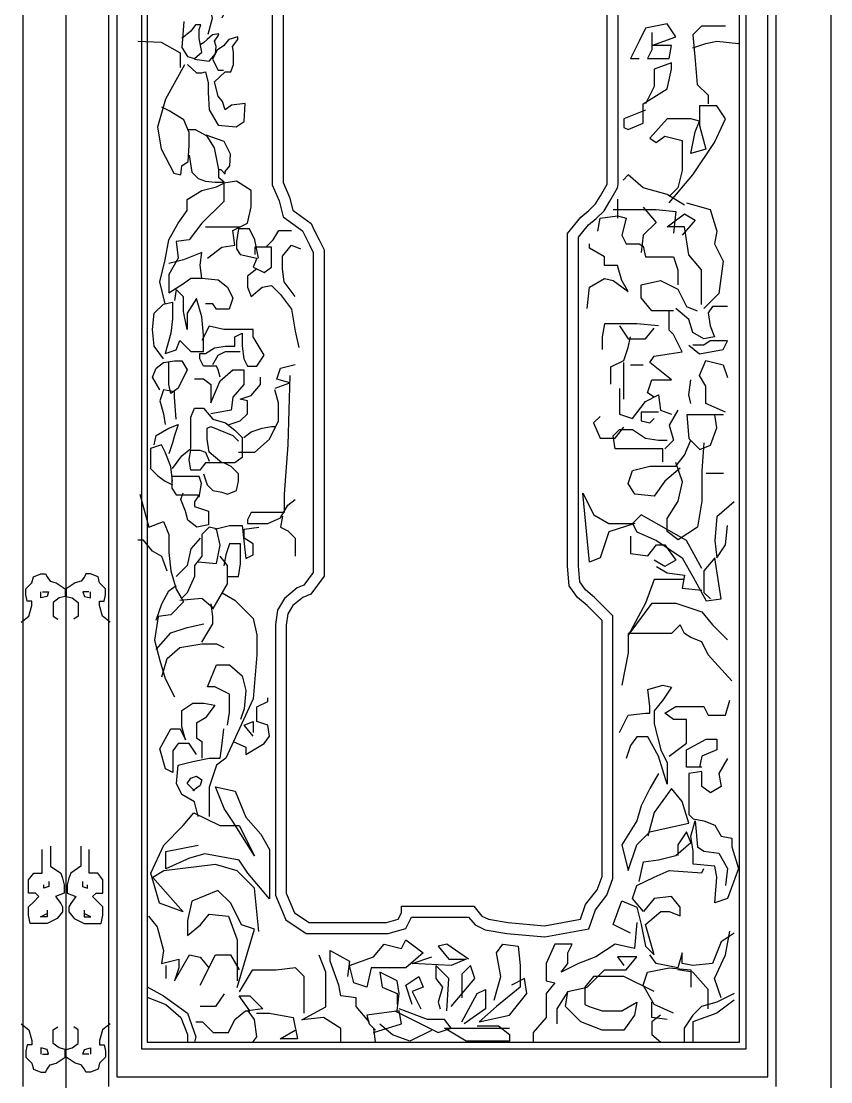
# Model space of a CAD drawing. Extents: x -66030 to 95157, y -13132 to 45879.
# Drawn here: x 43107 to 43578, y 40485 to 41102 of the extents above; entities that cross this region are included whole.
import ezdxf

# ---------------------------------------------------------------- set-up
doc = ezdxf.new("R2010")
doc.units = 0
doc.header["$LTSCALE"] = 100
doc.header["$MEASUREMENT"] = 0
doc.layers.add('3', color=11, linetype='CONTINUOUS')
doc.layers.add('7', color=105, linetype='CONTINUOUS')

msp = doc.modelspace()

# ---------------------------------------------------------------- linework, layer by layer
at = {"layer": '3'}
for p, q in [((43108.02, 41994.29), (43108.02, 40482.4)), ((43158.03, 41994.29), (43158.03, 40482.4)), ((43546.32, 40482.4), (43546.32, 41994.29)), ((43177.08, 41979.19), (43177.08, 40504.48)), ((43529.03, 40504.48), (43529.03, 41979.19)), ((43177.08, 40504.48), (43529.03, 40504.48))]:
    msp.add_line(p, q, dxfattribs=at)
for points in [[(43253.21, 41185.08), (43253.21, 41007.3), (43257.28, 40997.96), (43259.63, 40988.59), (43270.77, 40980.49), (43271.99, 40978.06), (43274.86, 40972.32), (43277.05, 40967.93), (43277.05, 40781.63), (43271.67, 40774.27), (43267.65, 40772.67), (43260.31, 40766.55), (43256.22, 40759.75), (43255.02, 40751.34), (43255.02, 40593.82), (43261.03, 40579.39), (43272.85, 40571.52), (43320.64, 40571.52), (43330.88, 40574.45), (43334.2, 40581.08), (43367.48, 40581.08), (43371.21, 40576.61), (43377.08, 40573.68), (43389.74, 40571.57), (43411.89, 40569.56), (43437.5, 40574.21), (43441.21, 40585.35), (43447.84, 40593.86), (43451.46, 40603.49), (43451.46, 40756.39), (43440.77, 40767.06), (43435.44, 40771.5), (43432.15, 40776.1), (43431.36, 40785.56), (43431.36, 40976.67), (43437.2, 40983.94), (43441.71, 40987.54), (43446.34, 40992.17), (43449.65, 40997.68), (43454.07, 41005.41), (43454.43, 41007.55), (43454.43, 41177.82)], [(43215.88, 41094.89), (43218.53, 41104.14), (43217.21, 41109.43), (43213.23, 41121.33), (43227.8, 41142.49), (43234.42, 41142.49), (43235.74, 41137.2), (43234.42, 41121.33), (43223.83, 41118.69), (43226.47, 41109.43), (43223.83, 41104.14)], [(43201.73, 41102.35), (43200.67, 41087.13), (43203.83, 41081.88), (43208.03, 41080.83), (43212.23, 41084.51), (43210.66, 41092.38), (43210.66, 41097.63), (43211.71, 41100.25), (43208.56, 41100.25), (43205.93, 41096.58), (43200.67, 41092.38)], [(43474.15, 41095.81), (43474.15, 41085.77), (43471.64, 41080.75), (43484.2, 41080.75), (43485.46, 41088.28), (43474.15, 41088.28), (43487.97, 41093.3), (43482.95, 41100.83), (43470.38, 41098.32), (43466.61, 41090.79), (43461.58, 41080.75), (43466.61, 41080.75)], [(43516.87, 41099.57), (43503.05, 41099.57), (43498.02, 41094.55), (43499.28, 41079.49), (43500.54, 41065.69), (43506.82, 41059.41), (43506.82, 41054.39)], [(43203.83, 41077.16), (43209.08, 41072.44), (43212.23, 41072.44), (43214.34, 41072.96), (43215.91, 41066.66), (43215.91, 41060.89), (43216.44, 41050.92), (43221.69, 41042), (43232.2, 41040.95), (43236.93, 41044.1), (43237.46, 41054.59), (43229.57, 41053.54), (43225.9, 41050.92), (43224.32, 41055.64), (43221.69, 41058.79), (43219.59, 41067.19), (43225.9, 41072.96), (43229.05, 41072.96), (43230.62, 41077.16), (43230.62, 41084.51), (43230.1, 41087.66), (43233.25, 41091.85), (43233.25, 41093.43), (43228, 41091.85), (43224.84, 41088.18), (43221.17, 41085.56), (43218.54, 41080.31), (43221.69, 41074.01), (43224.84, 41074.01)], [(43208.03, 41080.31), (43216.44, 41079.26), (43220.12, 41083.46), (43220.64, 41087.66), (43219.59, 41090.81), (43221.69, 41093.95), (43222.22, 41095), (43218.54, 41094.48), (43215.39, 41091.85), (43213.29, 41089.76), (43211.18, 41088.71)], [(43174.93, 41090.81), (43188.59, 41090.28), (43199.62, 41083.98), (43199.62, 41075.59)], [(43498.02, 41087.02), (43505.56, 41089.53), (43511.85, 41090.79), (43524.41, 41089.53)], [(43202.19, 41076.98), (43191.16, 41057.04), (43186.43, 41040.77), (43188.53, 41028.18), (43195.89, 41014.01), (43200.09, 41012.96), (43200.62, 41018.2), (43204.3, 41020.83), (43204.82, 41030.28), (43204.82, 41037.62), (43201.67, 41044.97), (43193.26, 41050.22), (43189.06, 41052.32)], [(43470.38, 41050.63), (43457.82, 41045.6), (43457.82, 41040.58), (43460.33, 41039.33), (43469.12, 41043.09), (43469.12, 41054.39), (43482.95, 41063.18), (43485.46, 41074.47), (43485.46, 41078.24), (43475.41, 41074.47), (43475.41, 41064.43), (43470.38, 41054.39)], [(43484.2, 40996.66), (43498.02, 41012.97), (43510.59, 41031.8), (43516.87, 41045.6), (43511.85, 41053.14), (43501.79, 41053.14), (43501.79, 41041.84), (43505.56, 41028.03), (43496.77, 41025.52), (43499.28, 41038.07), (43501.79, 41044.35), (43496.77, 41045.6), (43482.95, 41045.6), (43472.89, 41034.31), (43476.66, 41031.8), (43481.69, 41035.56), (43491.74, 41033.05), (43491.74, 41015.48), (43489.23, 41005.44), (43484.2, 41000.42)], [(43204.82, 41024.5), (43206.4, 41014.53), (43210.08, 41010.86), (43214.28, 41009.28), (43220.06, 41008.76), (43225.31, 41008.76), (43222.16, 41011.38), (43222.16, 41013.48), (43222.16, 41016.11), (43219.53, 41028.7), (43215.33, 41035.52), (43208.5, 41039.2), (43204.3, 41039.2)], [(43222.16, 41016.11), (43223.21, 41016.11), (43225.84, 41013.48), (43225.84, 41015.06), (43228.47, 41018.2), (43228.99, 41025.03), (43225.31, 41032.37), (43214.8, 41036.05)], [(43190.97, 40938.05), (43187.78, 40950.8), (43190.97, 40963.56), (43193.1, 40975.25), (43198.42, 40984.82), (43203.74, 40992.26), (43203.74, 40998.63), (43212.25, 41003.95), (43220.77, 41006.08), (43225.02, 41008.2), (43225.02, 40997.57), (43212.25, 40984.82), (43204.8, 40975.25), (43197.35, 40974.19), (43198.42, 40964.62), (43193.1, 40955.05), (43193.1, 40944.42), (43201.61, 40949.74), (43205.87, 40952.93), (43212.25, 40952.93), (43211.19, 40960.37), (43212.25, 40967.81), (43201.61, 40963.56), (43193.1, 40961.43)], [(43215.45, 40964.62), (43223.96, 40971), (43231.41, 40972.06), (43230.35, 40980.56), (43238.86, 40984.82), (43240.99, 40994.38), (43240.99, 41003.95), (43232.47, 41009.26), (43225.02, 41008.2)], [(43493, 40995.4), (43482.95, 41001.68), (43469.12, 41005.44), (43460.33, 41012.97), (43457.33, 41009.97)], [(43454.05, 40998.86), (43454.05, 40996.66), (43454.05, 40987.87)], [(43494.25, 40996.66), (43508.08, 40992.89), (43511.85, 40980.34), (43510.59, 40972.81), (43515.62, 40962.77), (43513.1, 40943.95), (43504.31, 40935.16)], [(43442.74, 40980.34), (43443.99, 40987.87), (43454.05, 40989.13), (43459.07, 40987.87), (43456.56, 40977.83), (43459.07, 40972.81), (43466.61, 40972.81), (43469.12, 40971.56), (43470.38, 40965.28), (43479.18, 40965.28), (43486.72, 40965.28), (43489.23, 40957.75), (43489.23, 40948.97)], [(43451.53, 40992.89), (43476.66, 40992.89), (43487.97, 40991.64), (43486.72, 40979.09)], [(43469.12, 40994.15), (43476.66, 40985.36), (43469.12, 40977.83), (43467.87, 40967.79)], [(43503.05, 40937.67), (43503.05, 40957.75), (43495.51, 40966.54), (43493, 40982.85), (43482.95, 40982.85), (43493, 40990.38), (43499.28, 40986.62), (43491.74, 40977.83)], [(43214.38, 40982.69), (43229.28, 40982.69), (43234.6, 40982.69)], [(43245.24, 40964.62), (43243.12, 40975.25), (43239.92, 40981.63), (43233.54, 40981.63), (43232.47, 40974.19), (43232.47, 40969.93), (43234.6, 40966.75), (43244.18, 40964.62), (43242.05, 40959.3), (43248.44, 40956.12), (43252.69, 40959.3), (43252.69, 40971), (43243.12, 40971), (43243.12, 40966.75)], [(43249.5, 40971), (43253.76, 40975.25), (43256.95, 40980.56), (43264.4, 40980.56)], [(43266.53, 40942.3), (43260.14, 40950.8), (43259.08, 40958.24), (43259.08, 40965.68), (43264.4, 40972.06), (43269.72, 40969.93)], [(43436.45, 40935.16), (43437.71, 40947.71), (43446.51, 40952.73), (43451.53, 40951.48), (43460.33, 40945.2), (43456.56, 40951.48), (43454.05, 40960.26), (43446.51, 40960.26), (43446.51, 40965.28), (43437.71, 40970.3), (43437.71, 40972.81)], [(43244.18, 40958.24), (43238.86, 40953.99), (43238.86, 40947.61), (43240.99, 40942.3), (43247.37, 40947.61), (43252.69, 40948.68), (43258.02, 40943.36), (43264.4, 40934.86), (43266.53, 40922.1), (43268.66, 40912.53)], [(43212.25, 40952.93), (43221.83, 40951.86), (43227.15, 40947.61), (43230.35, 40941.23), (43228.22, 40934.86), (43220.77, 40934.86), (43218.64, 40938.05), (43214.38, 40938.05)], [(43486.72, 40933.91), (43474.15, 40933.91), (43467.87, 40941.44), (43467.87, 40948.97), (43479.18, 40951.48), (43489.23, 40946.46), (43494.25, 40936.42), (43500.54, 40933.91)], [(43189.89, 40905.93), (43184.56, 40913.37), (43183.5, 40922.94), (43184.56, 40932.51), (43189.89, 40937.82), (43195.21, 40938.88), (43195.21, 40929.32), (43194.14, 40920.81), (43190.95, 40909.12), (43197.33, 40911.25), (43199.46, 40916.56), (43205.85, 40910.18), (43213.3, 40910.18), (43213.3, 40919.75), (43212.23, 40930.38), (43209.04, 40941.01), (43203.72, 40932.51), (43203.72, 40922.94), (43201.59, 40933.57), (43201.59, 40942.07), (43197.33, 40946.32), (43196.27, 40939.95)], [(43475.41, 40883.7), (43471.64, 40886.21), (43474.15, 40893.75), (43485.46, 40893.75), (43472.89, 40903.79), (43475.41, 40907.55), (43484.2, 40908.81), (43491.74, 40910.06), (43486.72, 40920.1), (43484.2, 40922.61), (43484.2, 40933.91)], [(43518.13, 40936.42), (43509.33, 40936.42), (43506.82, 40932.65), (43508.08, 40925.12), (43510.59, 40918.85), (43504.31, 40917.59), (43498.02, 40921.36), (43495.51, 40928.89), (43487.97, 40935.16)], [(43222.88, 40895.3), (43221.81, 40899.55), (43220.75, 40901.68), (43213.3, 40901.68), (43211.17, 40905.93), (43211.17, 40909.12), (43214.36, 40909.12), (43219.68, 40912.31), (43226.07, 40913.37), (43231.39, 40913.37), (43231.39, 40918.69), (43235.65, 40920.81), (43235.65, 40916.56), (43235.65, 40913.37), (43236.71, 40905.93), (43238.84, 40901.68), (43244.16, 40901.68), (43248.42, 40908.06), (43242.03, 40918.69), (43242.03, 40922.94), (43234.58, 40922.94), (43225, 40922.94), (43216.49, 40925.06), (43212.23, 40916.56)], [(43477.92, 40925.12), (43465.35, 40926.38), (43446.51, 40926.38), (43445.25, 40918.85), (43445.25, 40911.32)], [(43455.3, 40925.12), (43460.33, 40917.59), (43470.38, 40917.59), (43475.41, 40923.87)], [(43450.28, 40891.23), (43450.28, 40901.28), (43457.82, 40905.04), (43460.33, 40912.57), (43461.58, 40918.85)], [(43495.51, 40913.83), (43501.79, 40908.81), (43515.62, 40911.32), (43518.13, 40916.34), (43508.08, 40916.34), (43504.31, 40913.83), (43498.02, 40913.83)], [(43218.62, 40902.74), (43221.81, 40908.06), (43226.07, 40910.18), (43234.58, 40910.18)], [(43187.76, 40887.86), (43183.5, 40895.3), (43185.63, 40900.62), (43189.89, 40903.81), (43196.27, 40904.87), (43200.53, 40904.87), (43203.72, 40899.55), (43198.4, 40888.92), (43194.14, 40885.73), (43193.08, 40891.05), (43193.08, 40899.55), (43193.08, 40903.81)], [(43254.86, 40888.85), (43263.37, 40892.04), (43255.92, 40894.16), (43258.05, 40900.54), (43266.56, 40902.67)], [(43457.82, 40882.45), (43457.82, 40895), (43457.82, 40903.79)], [(43461.58, 40902.53), (43469.12, 40902.53)], [(43516.87, 40874.92), (43505.56, 40879.94), (43505.56, 40889.98), (43501.79, 40896.26), (43505.56, 40905.04), (43515.62, 40902.53), (43518.13, 40895)], [(43207.98, 40894.24), (43213.3, 40894.24), (43217.56, 40891.05), (43217.56, 40880.42), (43222.88, 40893.18), (43230.33, 40899.55), (43236.71, 40899.55), (43236.71, 40891.05), (43230.33, 40883.61), (43229.26, 40876.17), (43217.56, 40874.04)], [(43263.37, 40896.29), (43262.31, 40855.89), (43260.18, 40827.19), (43260.18, 40816.56), (43252.73, 40816.56), (43241.02, 40816.56), (43238.89, 40812.31), (43238.89, 40810.19), (43250.6, 40810.19), (43258.05, 40813.38), (43262.31, 40820.82), (43266.56, 40824.01)], [(43228.2, 40867.66), (43234.58, 40869.79), (43238.84, 40874.04), (43238.84, 40881.48), (43234.58, 40882.55), (43240.97, 40884.67), (43246.29, 40891.05), (43246.29, 40895.3)], [(43496.77, 40879.94), (43495.51, 40884.96), (43496.77, 40893.75)], [(43197.33, 40870.85), (43196.27, 40883.61), (43196.27, 40886.8), (43189.89, 40887.86), (43187.76, 40881.48), (43189.89, 40874.04), (43190.95, 40867.66)], [(43233.52, 40851.72), (43243.1, 40851.72), (43251.61, 40859.16), (43256.93, 40869.79), (43256.93, 40880.42), (43254.8, 40887.86)], [(43455.3, 40888.72), (43455.3, 40873.66), (43462.84, 40871.15), (43470.38, 40881.19), (43477.92, 40884.96), (43479.18, 40876.17), (43485.46, 40873.66)], [(43195.21, 40842.15), (43200.53, 40849.59), (43205.85, 40853.85), (43205.85, 40864.48), (43205.85, 40871.92), (43207.98, 40877.23), (43213.3, 40877.23), (43218.62, 40870.85), (43226.07, 40868.73), (43231.39, 40864.48), (43235.65, 40860.22), (43235.65, 40848.53), (43231.39, 40845.34), (43223.94, 40845.34), (43216.49, 40851.72), (43215.43, 40859.16), (43215.43, 40865.54), (43217.56, 40866.6), (43230.33, 40861.29), (43233.52, 40858.1)], [(43443.99, 40872.41), (43440.22, 40868.64), (43443.99, 40859.86), (43452.79, 40859.86), (43457.82, 40866.13)], [(43477.92, 40874.92), (43467.87, 40874.92), (43467.87, 40869.9), (43472.89, 40868.64), (43475.41, 40871.15)], [(43489.23, 40876.17), (43484.2, 40867.39), (43486.72, 40858.6), (43481.69, 40853.58)], [(43515.73, 40873.33), (43494.37, 40873.33), (43495.62, 40859.53), (43501.91, 40853.25), (43508.19, 40855.76), (43511.96, 40865.8), (43510.7, 40873.33)], [(43184.56, 40855.97), (43185.63, 40861.29), (43193.08, 40865.54), (43198.4, 40867.66), (43196.27, 40861.29), (43195.21, 40857.03), (43193.08, 40850.66)], [(43236.71, 40860.22), (43240.97, 40863.41), (43247.35, 40865.54), (43252.68, 40866.6), (43254.8, 40866.6)], [(43480.43, 40846.05), (43480.43, 40853.58), (43464.1, 40853.58), (43452.79, 40853.58), (43451.53, 40861.11), (43455.3, 40864.88), (43462.84, 40864.88), (43470.38, 40859.86), (43477.92, 40858.6), (43482.95, 40858.6)], [(43195.21, 40834.71), (43194.14, 40843.22), (43190.95, 40851.72), (43188.82, 40855.97), (43182.44, 40853.85), (43182.44, 40847.47), (43182.44, 40842.15), (43186.69, 40837.9), (43190.95, 40834.71), (43195.21, 40832.59)], [(43213.3, 40838.96), (43215.43, 40832.59), (43218.62, 40829.4), (43223.94, 40828.33), (43227.13, 40827.27), (43232.45, 40829.4), (43233.52, 40834.71), (43233.52, 40838.96), (43229.26, 40843.22), (43225, 40845.34), (43214.36, 40845.34), (43211.17, 40841.09), (43205.85, 40841.09), (43204.78, 40847.47), (43205.85, 40852.78), (43211.17, 40852.78), (43214.36, 40851.72), (43216.49, 40846.4)], [(43490.49, 40842.29), (43481.69, 40834.76), (43475.41, 40825.97), (43464.1, 40827.23), (43460.33, 40833.5), (43462.84, 40841.03), (43472.89, 40843.54), (43487.97, 40843.54), (43493, 40849.82), (43496.77, 40858.6)], [(43504.42, 40857.02), (43503.16, 40840.7), (43503.16, 40823.13), (43500.65, 40808.07), (43489.34, 40800.54), (43483.06, 40805.56), (43483.06, 40813.09), (43489.34, 40823.13), (43491.85, 40834.43), (43488.08, 40845.72)], [(43210.73, 40825.39), (43212.06, 40833.4), (43210.73, 40837.41), (43200.03, 40837.41), (43194.69, 40837.41), (43194.69, 40830.73), (43197.36, 40826.73), (43201.37, 40826.73), (43210.73, 40826.73), (43208.05, 40822.72), (43208.05, 40820.05), (43216.07, 40817.38), (43216.07, 40813.38), (43216.07, 40809.37), (43209.39, 40808.04), (43204.04, 40812.04), (43202.71, 40817.38), (43200.03, 40824.06), (43201.37, 40828.06)], [(43505.68, 40839.45), (43515.73, 40839.45)], [(43176.1, 40827.19), (43181.42, 40808.06), (43189.94, 40811.25), (43193.13, 40803.81), (43193.13, 40793.18), (43194.19, 40782.55), (43197.39, 40771.92), (43201.64, 40764.48), (43194.19, 40757.04), (43186.74, 40755.98), (43184.62, 40742.16), (43187.81, 40730.46), (43191, 40719.83), (43196.32, 40709.2)], [(43464.14, 40810.22), (43449.06, 40805.2), (43444.04, 40790.14), (43437.75, 40787.63), (43433.98, 40827.79), (43440.27, 40815.24), (43449.06, 40810.22), (43462.89, 40810.22)], [(43521.94, 40822.77), (43511.89, 40813.98), (43510.63, 40800.18), (43511.89, 40790.14), (43516.92, 40797.67), (43518.17, 40808.96)], [(43259.11, 40814.44), (43258.05, 40808.06), (43262.31, 40805.94), (43266.56, 40801.68), (43266.56, 40795.31), (43266.56, 40791.05)], [(43503.09, 40783.86), (43494.3, 40800.18), (43467.91, 40815.24), (43462.89, 40810.22), (43465.4, 40805.2), (43476.71, 40800.18), (43491.79, 40790.14), (43498.07, 40778.84), (43505.61, 40765.04), (43514.4, 40766.29), (43513.15, 40775.08), (43510.63, 40790.14), (43504.35, 40782.61), (43504.35, 40770.06), (43508.12, 40766.29)], [(43210.16, 40787.86), (43220.8, 40786.8), (43222.93, 40797.43), (43220.8, 40807), (43216.54, 40808.06), (43212.29, 40803.81), (43212.29, 40795.31), (43212.29, 40791.05), (43208.03, 40785.74), (43208.03, 40779.36), (43203.77, 40769.79), (43200.58, 40766.61)], [(43219.78, 40806.84), (43228.29, 40808.96), (43235.74, 40808.96), (43236.81, 40798.33), (43237.87, 40789.83), (43242.13, 40791.95), (43242.13, 40798.33), (43236.81, 40801.52), (43236.81, 40806.84), (43245.32, 40807.9)], [(43192.11, 40782.39), (43188.91, 40790.89), (43183.59, 40794.08), (43178.27, 40800.46), (43175.08, 40800.46)], [(43211.22, 40801.68), (43205.9, 40795.31), (43203.77, 40785.74), (43197.39, 40779.36)], [(43227.23, 40779.2), (43233.61, 40779.2), (43234.68, 40786.64), (43234.68, 40794.08), (43234.68, 40798.33), (43228.29, 40798.33), (43226.16, 40791.95), (43225.1, 40785.58)], [(43461.63, 40802.69), (43461.63, 40792.65), (43471.68, 40791.39), (43476.71, 40797.67), (43481.73, 40797.67), (43488.02, 40788.88), (43481.73, 40785.12), (43475.45, 40788.88)], [(43218.67, 40760.23), (43227.19, 40775.11), (43227.19, 40785.74), (43222.93, 40791.05)], [(43476.71, 40785.12), (43482.99, 40781.35), (43493.04, 40780.1), (43491.79, 40772.57), (43503.09, 40771.31)], [(43107.15, 40752.66), (43111.57, 40756.19), (43113.33, 40762.37), (43113.33, 40765.02), (43110.68, 40765.02), (43109.8, 40768.55), (43109.8, 40772.08), (43113.33, 40775.61), (43114.22, 40779.14), (43118.64, 40780.91), (43121.29, 40780.91), (43122.17, 40779.14), (43123.94, 40776.49), (43127.48, 40775.61), (43132.78, 40772.08), (43132.78, 40767.67), (43129.24, 40766.78), (43125.71, 40764.13), (43125.71, 40761.49), (43125.71, 40756.19), (43128.36, 40754.42)], [(43158.9, 40752.66), (43154.48, 40756.19), (43152.72, 40762.37), (43152.72, 40765.02), (43155.37, 40765.02), (43156.25, 40768.55), (43156.25, 40772.08), (43152.72, 40775.61), (43151.83, 40779.14), (43147.41, 40780.91), (43144.76, 40780.91), (43143.88, 40779.14), (43142.11, 40776.49), (43138.57, 40775.61), (43133.27, 40772.08), (43133.27, 40767.67), (43136.81, 40766.78), (43140.34, 40764.13), (43140.34, 40761.49), (43140.34, 40756.19), (43137.69, 40754.42)], [(43185.68, 40753.85), (43188.87, 40763.42), (43193.13, 40770.86), (43197.39, 40774.05)], [(43493.04, 40777.59), (43484.25, 40777.59), (43475.45, 40777.59), (43470.42, 40763.78), (43460.37, 40744.96), (43474.19, 40763.78), (43488.02, 40763.78), (43503.09, 40758.76), (43509.38, 40751.23), (43518.17, 40742.45)], [(43119.52, 40770.31), (43123.06, 40770.31), (43122.17, 40767.67), (43118.64, 40766.78), (43118.64, 40770.31)], [(43146.53, 40770.31), (43142.99, 40770.31), (43143.88, 40767.67), (43147.41, 40766.78), (43147.41, 40770.31)], [(43199.52, 40765.54), (43212.29, 40766.61), (43218.67, 40761.29)], [(43223.99, 40769.79), (43231.44, 40765.54), (43242.08, 40754.91), (43244.21, 40745.35), (43244.21, 40733.65), (43242.08, 40708.14), (43226.14, 40673.66), (43220.82, 40669.41), (43216.56, 40656.65), (43216.56, 40647.09), (43216.56, 40639.64)], [(43212.29, 40741.09), (43218.67, 40751.72), (43218.67, 40755.98), (43217.61, 40763.42)], [(43185.68, 40736.84), (43194.19, 40746.41), (43203.77, 40749.6), (43213.35, 40751.72)], [(43520.69, 40718.6), (43506.86, 40733.66), (43503.09, 40741.19), (43496.81, 40743.7), (43493.04, 40746.21), (43490.53, 40751.23), (43485.5, 40746.21), (43477.96, 40746.21), (43460.37, 40746.21), (43460.37, 40734.92), (43456.6, 40716.09)], [(43188.87, 40720.9), (43192.07, 40731.53), (43199.52, 40737.9), (43212.29, 40740.03), (43220.8, 40740.03), (43225.06, 40737.9)], [(43227.21, 40692.79), (43228.27, 40700.23), (43228.27, 40710.86), (43219.76, 40715.12), (43215.5, 40715.12), (43220.82, 40727.87), (43228.27, 40727.87), (43235.72, 40721.49), (43237.85, 40712.99), (43236.78, 40702.36), (43234.66, 40695.98)], [(43455.35, 40688.48), (43460.37, 40698.52), (43470.42, 40699.77), (43472.94, 40699.77), (43472.94, 40703.54), (43471.68, 40713.58), (43480.48, 40716.09), (43485.5, 40714.84), (43480.48, 40707.31), (43475.45, 40701.03), (43475.45, 40693.5), (43479.22, 40678.44), (43482.99, 40670.91), (43482.99, 40658.36), (43477.96, 40674.67), (43471.68, 40685.97), (43465.4, 40685.97), (43461.63, 40680.95), (43459.12, 40673.42)], [(43209.11, 40675.79), (43204.86, 40682.16), (43198.47, 40682.16), (43195.28, 40677.91), (43195.28, 40671.53), (43195.28, 40665.16), (43191.02, 40667.28), (43187.83, 40678.97), (43194.21, 40690.67), (43199.54, 40690.67), (43202.73, 40684.29), (43200.6, 40691.73), (43200.6, 40701.3), (43206.99, 40705.55), (43213.37, 40705.55), (43219.76, 40704.49), (43214.44, 40697.05), (43209.11, 40693.86), (43209.11, 40685.35), (43212.31, 40683.23), (43212.31, 40673.66)], [(43230.4, 40683.23), (43237.85, 40680.04), (43237.85, 40675.79), (43248.49, 40682.16), (43251.68, 40686.42), (43250.62, 40692.79), (43244.23, 40694.92), (43244.23, 40703.42), (43250.62, 40706.61), (43250.62, 40708.74)], [(43484.25, 40674.67), (43494.3, 40682.2), (43494.3, 40690.99), (43494.3, 40696.01), (43486.76, 40696.01), (43481.73, 40699.77), (43488.02, 40703.54), (43498.07, 40703.54), (43504.35, 40703.54), (43506.86, 40698.52), (43516.92, 40698.52), (43519.43, 40707.31)], [(43242.11, 40686.42), (43236.78, 40692.79), (43242.11, 40694.92), (43242.11, 40688.54)], [(43210.18, 40639.64), (43208.05, 40648.15), (43200.6, 40652.4), (43197.41, 40658.78), (43198.47, 40669.41), (43206.99, 40671.53), (43216.56, 40673.66), (43222.95, 40673.66), (43224.01, 40682.16), (43225.08, 40690.67)], [(43503.09, 40668.4), (43494.3, 40668.4), (43494.3, 40678.44), (43505.61, 40684.71), (43511.89, 40684.71), (43511.89, 40678.44), (43503.09, 40674.67), (43501.84, 40668.4)], [(43518.17, 40673.42), (43513.15, 40664.63), (43514.4, 40657.1), (43508.12, 40653.34), (43503.09, 40657.1), (43503.09, 40665.89), (43495.55, 40664.63), (43495.55, 40654.59), (43495.55, 40640.79), (43498.07, 40638.28), (43504.35, 40637.02), (43510.63, 40634.51), (43514.4, 40628.24), (43520.69, 40626.98), (43520.69, 40621.96), (43524.46, 40609.41), (43518.17, 40591.84), (43510.63, 40589.33), (43511.89, 40604.39), (43510.63, 40610.67), (43498.07, 40611.92), (43498.07, 40619.45), (43496.81, 40628.24), (43499.32, 40637.02), (43500.58, 40621.96), (43504.35, 40619.45), (43513.15, 40618.2), (43518.17, 40609.41), (43516.92, 40599.37)], [(43208.05, 40654.53), (43203.79, 40658.78), (43205.92, 40661.97), (43209.11, 40663.03), (43212.31, 40660.9), (43211.24, 40657.72), (43206.99, 40654.53)], [(43477.96, 40664.63), (43472.94, 40655.85), (43467.91, 40645.81), (43465.4, 40637.02), (43456.6, 40623.22), (43460.37, 40608.16), (43465.4, 40623.22), (43472.94, 40630.75), (43484.25, 40633.26), (43495.55, 40635.77), (43491.79, 40648.32), (43485.5, 40655.85), (43475.45, 40642.04), (43471.68, 40628.24)], [(43245.36, 40572.79), (43242.85, 40597.89), (43232.8, 40607.93), (43220.23, 40611.7), (43190.07, 40607.93), (43183.79, 40604.17), (43201.38, 40584.09), (43187.56, 40589.11), (43182.54, 40606.68), (43190.07, 40622.99), (43201.38, 40634.29), (43207.67, 40641.82), (43222.74, 40634.29), (43234.05, 40634.29), (43242.85, 40616.72), (43230.28, 40636.8), (43225.26, 40644.33), (43220.23, 40656.88), (43231.54, 40654.37), (43237.82, 40639.31), (43246.62, 40629.27), (43251.64, 40620.48), (43251.64, 40596.64), (43251.64, 40591.62), (43239.08, 40606.68), (43234.05, 40614.21), (43213.95, 40617.97), (43205.15, 40615.46), (43191.33, 40609.19), (43191.33, 40619.23), (43210.18, 40622.99)], [(43466.65, 40601.88), (43469.17, 40613.18), (43477.96, 40614.43), (43488.02, 40616.94), (43496.81, 40624.47), (43494.3, 40630.75), (43489.27, 40623.22), (43489.27, 40616.94)], [(43124.22, 40622.4), (43124.22, 40610.63), (43130.11, 40606.71), (43131.1, 40603.76), (43132.08, 40599.84), (43132.08, 40594.94), (43127.17, 40592.97), (43130.11, 40589.05), (43131.1, 40587.09), (43131.1, 40584.15), (43128.15, 40580.22), (43122.26, 40577.28), (43119.31, 40577.28), (43116.36, 40577.28), (43112.44, 40577.28), (43111.45, 40582.18), (43111.45, 40587.09), (43114.4, 40590.03), (43117.35, 40592.97), (43115.38, 40594.94), (43111.45, 40594.94), (43111.45, 40602.78), (43114.4, 40606.71), (43119.31, 40606.71), (43119.31, 40615.54), (43119.31, 40620.44)], [(43141.83, 40622.4), (43141.83, 40610.63), (43135.94, 40606.71), (43134.95, 40603.76), (43133.97, 40599.84), (43133.97, 40594.94), (43138.88, 40592.97), (43135.94, 40589.05), (43134.95, 40587.09), (43134.95, 40584.15), (43137.9, 40580.22), (43143.79, 40577.28), (43146.74, 40577.28), (43149.69, 40577.28), (43153.61, 40577.28), (43154.6, 40582.18), (43154.6, 40587.09), (43151.65, 40590.03), (43148.7, 40592.97), (43150.67, 40594.94), (43154.6, 40594.94), (43154.6, 40602.78), (43151.65, 40606.71), (43146.74, 40606.71), (43146.74, 40615.54), (43146.74, 40620.44)], [(43461.63, 40571.76), (43451.58, 40576.78), (43456.6, 40590.59), (43465.4, 40586.82), (43467.91, 40576.78), (43470.42, 40564.23), (43475.45, 40559.21), (43470.42, 40576.78), (43479.22, 40584.31), (43484.25, 40584.31), (43490.53, 40581.8), (43490.53, 40586.82), (43485.5, 40593.1), (43475.45, 40591.84), (43469.17, 40584.31), (43462.89, 40591.84), (43465.4, 40599.37), (43475.45, 40604.39), (43484.25, 40608.16), (43503.09, 40606.9), (43504.35, 40609.41)], [(43123.24, 40601.8), (43123.24, 40598.86), (43120.29, 40597.88), (43120.29, 40599.84)], [(43142.81, 40601.8), (43142.81, 40598.86), (43145.76, 40597.88), (43145.76, 40599.84)], [(43232.8, 40540.16), (43242.85, 40574.05), (43235.31, 40576.56), (43229.03, 40589.11), (43221.49, 40596.64), (43206.41, 40590.36), (43203.9, 40579.07), (43203.9, 40570.28), (43211.44, 40576.56), (43216.46, 40582.83), (43227.77, 40581.58), (43232.8, 40567.77), (43232.8, 40560.24), (43232.8, 40543.93)], [(43122.26, 40585.13), (43122.26, 40581.2), (43118.33, 40581.2), (43122.26, 40583.17)], [(43143.79, 40585.13), (43143.79, 40581.2), (43147.72, 40581.2), (43143.79, 40583.17)], [(43181.19, 40581.69), (43186.22, 40575.42), (43189.99, 40561.61), (43188.73, 40554.08), (43198.79, 40556.59), (43198.79, 40551.57), (43196.27, 40544.04), (43205.07, 40559.1), (43211.35, 40557.85), (43216.38, 40551.57), (43211.35, 40541.53), (43220.15, 40559.1), (43228.94, 40559.1), (43233.97, 40550.32)], [(43465.34, 40577.94), (43464.08, 40562.88), (43452.77, 40565.39), (43441.46, 40557.86), (43431.41, 40554.09), (43421.36, 40549.07), (43425.13, 40554.09), (43425.13, 40560.37), (43427.64, 40565.39), (43417.59, 40565.39), (43412.56, 40554.09), (43412.56, 40544.05), (43417.59, 40542.8), (43412.56, 40536.52), (43412.56, 40522.72), (43405.02, 40513.93), (43405.02, 40508.31)], [(43521.88, 40571.66), (43514.34, 40566.64), (43509.32, 40554.09), (43498.01, 40552.84), (43491.72, 40554.09), (43491.72, 40560.37), (43489.21, 40551.58), (43476.65, 40554.09), (43472.88, 40559.11)], [(43514.34, 40534.01), (43510.57, 40545.31), (43516.85, 40559.11), (43519.37, 40572.92)], [(43367.33, 40556.6), (43354.76, 40565.39), (43349.74, 40564.13), (43356.02, 40556.6), (43366.07, 40556.6), (43357.28, 40552.84), (43334.66, 40554.09), (43345.97, 40557.86)], [(43382.41, 40532.76), (43386.18, 40546.56), (43383.66, 40560.37), (43387.43, 40565.39), (43396.23, 40564.13), (43397.48, 40552.84), (43397.48, 40540.29), (43383.66, 40528.99), (43373.61, 40520.21), (43391.2, 40523.97), (43401.25, 40536.52), (43400, 40545.31), (43392.46, 40541.54)], [(43293.11, 40508.31), (43293.11, 40516.32), (43283.06, 40522.59), (43270.49, 40521.34), (43284.31, 40528.87), (43284.31, 40548.95), (43280.54, 40558.99)], [(43309.53, 40520.21), (43301.99, 40528.99), (43301.99, 40534.01), (43293.19, 40535.27), (43291.94, 40541.54), (43286.91, 40555.35), (43286.91, 40561.62), (43298.22, 40555.35), (43296.96, 40546.56)], [(43475.39, 40537.78), (43457.8, 40546.56), (43440.21, 40546.56), (43435.18, 40540.29), (43435.18, 40530.25), (43437.69, 40528.99), (43445.23, 40526.48), (43456.54, 40526.48), (43465.34, 40531.5), (43464.08, 40523.97), (43457.8, 40515.19), (43445.23, 40515.19), (43432.67, 40520.21), (43423.87, 40528.99), (43425.13, 40537.78), (43436.44, 40540.29), (43446.49, 40550.33), (43459.05, 40550.33), (43465.34, 40557.86), (43454.03, 40557.86), (43457.8, 40552.84)], [(43191.25, 40552.83), (43191.25, 40545.3)], [(43271.75, 40525.1), (43271.75, 40546.44), (43266.72, 40551.46), (43255.41, 40550.2), (43241.59, 40550.2), (43234.05, 40537.65)], [(43354.76, 40526.48), (43356.02, 40545.31), (43348.48, 40552.84), (43348.48, 40545.31), (43352.25, 40540.29), (43349.74, 40531.5), (43350.99, 40527.74)], [(43357.28, 40528.99), (43371.1, 40545.31), (43368.58, 40552.84), (43363.56, 40547.82), (43363.56, 40534.01)], [(43486.7, 40525.23), (43475.39, 40530.25), (43469.11, 40541.54), (43471.62, 40549.07), (43484.18, 40551.58), (43496.75, 40550.33), (43496.75, 40540.29)], [(43506.8, 40527.74), (43506.8, 40539.03), (43498.01, 40549.07), (43489.21, 40550.33)], [(43325.86, 40526.48), (43327.12, 40536.52), (43325.86, 40544.05), (43315.81, 40549.07), (43317.07, 40540.29), (43325.86, 40536.52), (43325.86, 40530.25)], [(43334.66, 40530.25), (43330.89, 40541.54), (43338.43, 40546.56), (43340.94, 40540.29), (43334.66, 40537.78), (43339.68, 40527.74)], [(43180.43, 40540.56), (43189.99, 40535.26), (43203.81, 40525.22), (43208.84, 40511.41), (43207.95, 40508.31)], [(43363.56, 40520.21), (43372.35, 40536.52), (43377.38, 40539.03), (43377.38, 40527.74), (43364.81, 40518.95)], [(43180.43, 40534.56), (43191.25, 40530.24), (43200.04, 40522.71), (43203.81, 40512.67), (43203.81, 40508.31)], [(43208.84, 40520.2), (43212.61, 40520.2), (43218.89, 40513.92), (43227.69, 40513.92), (43231.46, 40521.45), (43237.74, 40526.47), (43240.25, 40526.47), (43233.97, 40535.26), (43240.25, 40535.26), (43247.79, 40527.73), (43238.99, 40526.47), (43242.76, 40521.45), (43244.02, 40511.41), (43241.69, 40508.31)], [(43225.17, 40536.51), (43220.15, 40528.98), (43211.35, 40528.98)], [(43425.13, 40537.78), (43418.85, 40527.74), (43418.85, 40518.95)], [(43521.88, 40536.52), (43511.83, 40531.5), (43503.03, 40528.99), (43498.01, 40523.97), (43492.98, 40516.44), (43492.98, 40508.31)], [(43521.88, 40532.76), (43511.83, 40525.23), (43498.01, 40520.21), (43498.01, 40510.17), (43498.01, 40508.31)], [(43312.04, 40513.93), (43328.38, 40518.95), (43327.12, 40526.48), (43308.27, 40523.97), (43309.53, 40518.95), (43313.3, 40515.19)], [(43324.61, 40526.48), (43349.74, 40513.93), (43357.28, 40516.44), (43353.51, 40521.46), (43343.45, 40521.46), (43327.12, 40527.74)], [(43482.93, 40521.46), (43474.13, 40522.72), (43474.13, 40531.5)], [(43244.02, 40525.22), (43251.56, 40525.22), (43265.38, 40522.71), (43267.9, 40510.16), (43257.84, 40510.16), (43266.64, 40515.18)], [(43479.16, 40523.97), (43474.13, 40520.21), (43474.13, 40512.68), (43479.38, 40508.31)], [(43107.15, 40519.03), (43111.57, 40515.5), (43113.33, 40509.32), (43113.33, 40506.67), (43110.68, 40506.67), (43109.8, 40503.14), (43109.8, 40499.61), (43113.33, 40496.07), (43114.22, 40492.54), (43118.64, 40490.78), (43121.29, 40490.78), (43122.17, 40492.54), (43123.94, 40495.19), (43127.48, 40496.07), (43132.78, 40499.61), (43132.78, 40504.02), (43129.24, 40504.9), (43125.71, 40507.55), (43125.71, 40510.2), (43125.71, 40515.5), (43128.36, 40517.26)], [(43158.9, 40519.03), (43154.48, 40515.5), (43152.72, 40509.32), (43152.72, 40506.67), (43155.37, 40506.67), (43156.25, 40503.14), (43156.25, 40499.61), (43152.72, 40496.07), (43151.83, 40492.54), (43147.41, 40490.78), (43144.76, 40490.78), (43143.88, 40492.54), (43142.11, 40495.19), (43138.57, 40496.07), (43133.27, 40499.61), (43133.27, 40504.02), (43136.81, 40504.9), (43140.34, 40507.55), (43140.34, 40510.2), (43140.34, 40515.5), (43137.69, 40517.26)], [(43312.04, 40516.44), (43313.06, 40508.31)], [(43345.88, 40515.06), (43333.32, 40508.78), (43323.27, 40512.55), (43315.73, 40518.83)], [(43372.35, 40517.7), (43384.92, 40517.7), (43391.2, 40512.68), (43391.2, 40508.91), (43366.07, 40508.91), (43353.51, 40516.44), (43391.2, 40516.44)], [(43119.52, 40501.37), (43123.06, 40501.37), (43122.17, 40504.02), (43118.64, 40504.9), (43118.64, 40501.37)], [(43146.53, 40501.37), (43142.99, 40501.37), (43143.88, 40504.02), (43147.41, 40504.9), (43147.41, 40501.37)]]:
    msp.add_lwpolyline(points, dxfattribs=at)
msp.add_lwpolyline([(43310.78, 40551.58), (43308.27, 40540.29), (43300.73, 40542.8), (43298.22, 40552.84), (43312.04, 40557.86), (43318.32, 40565.39), (43328.38, 40562.88), (43330.89, 40567.9), (43340.94, 40560.37), (43330.89, 40551.58), (43319.58, 40551.58)], close=True, dxfattribs=at)
at = {"layer": '7', "color": 7}
for p, q in [((43578.19, 42090.77), (43578.19, 39350.03)), ((43133.03, 42038.22), (43133.03, 39455.22))]:
    msp.add_line(p, q, dxfattribs=at)
at = {"layer": '7'}
for p, q in [((43162.71, 41989.68), (43162.71, 40488.07)), ((43541.49, 40488.07), (43541.49, 41989.68)), ((43180.43, 41975.69), (43180.43, 40508.31)), ((43525.08, 40508.31), (43525.08, 41975.69)), ((43180.43, 40508.31), (43525.08, 40508.31)), ((43162.71, 40488.07), (43541.49, 40488.07))]:
    msp.add_line(p, q, dxfattribs=at)
msp.add_lwpolyline([(43259.57, 41155.14), (43259.57, 41008.62), (43263.32, 41000.02), (43265.24, 40992.38), (43275.76, 40984.73), (43277.68, 40980.91), (43280.55, 40975.17), (43283.42, 40969.44), (43283.42, 40957.97), (43283.42, 40779.56), (43275.73, 40769.04), (43270.95, 40767.13), (43265.21, 40762.35), (43262.34, 40757.57), (43261.38, 40750.88), (43261.38, 40739.41), (43261.38, 40595.09), (43266.16, 40583.62), (43274.78, 40577.89), (43282.43, 40577.89), (43319.75, 40577.89), (43326.44, 40579.8), (43328.36, 40583.62), (43328.36, 40587.44), (43370.46, 40587.44), (43375.24, 40581.71), (43379.07, 40579.8), (43390.55, 40577.89), (43411.6, 40575.97), (43432.65, 40579.8), (43435.53, 40588.4), (43442.22, 40597), (43445.09, 40604.65), (43445.09, 40753.75), (43436.48, 40762.35), (43430.74, 40767.13), (43425.96, 40773.82), (43425, 40785.29), (43425, 40978.91), (43432.68, 40988.47), (43437.46, 40992.29), (43441.29, 40996.12), (43444.16, 41000.89), (43447.99, 41007.59), (43448.07, 41008.07), (43448.07, 41008.07), (43448.07, 41177.12)], dxfattribs=at)

doc.saveas('drawing.dxf')
